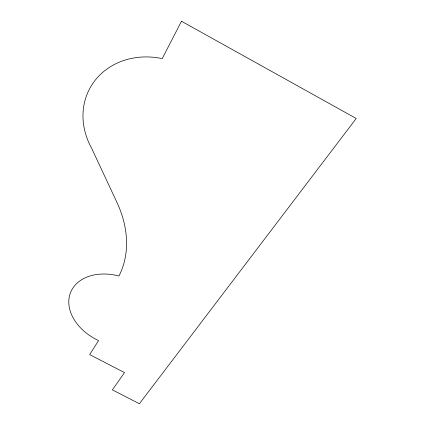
<?xml version="1.0" encoding="UTF-8"?>
<svg xmlns="http://www.w3.org/2000/svg" width="425" height="425" viewBox="0 0 425 425"><rect width="100%" height="100%" fill="white"/><g stroke="black" fill="none" stroke-linecap="round" stroke-linejoin="round"><path stroke-width="0.64" d="M181.486 21.25L162.212 58.607A72.925 64.021 28.6 0 0 95.173 80.24A72.925 64.021 28.6 0 0 91.572 148.118L116.36 201.158A119.058 88.267 32.8 0 1 118.947 276.011A47.186 34.064 22.6 0 0 70.252 293.356A47.186 34.064 22.6 0 0 96.257 339.453L98.531 340.632L89.68 354.609L124.509 372.603L112.381 389.868L139.379 403.75L356.214 118.485L181.486 21.25"/></g></svg>
